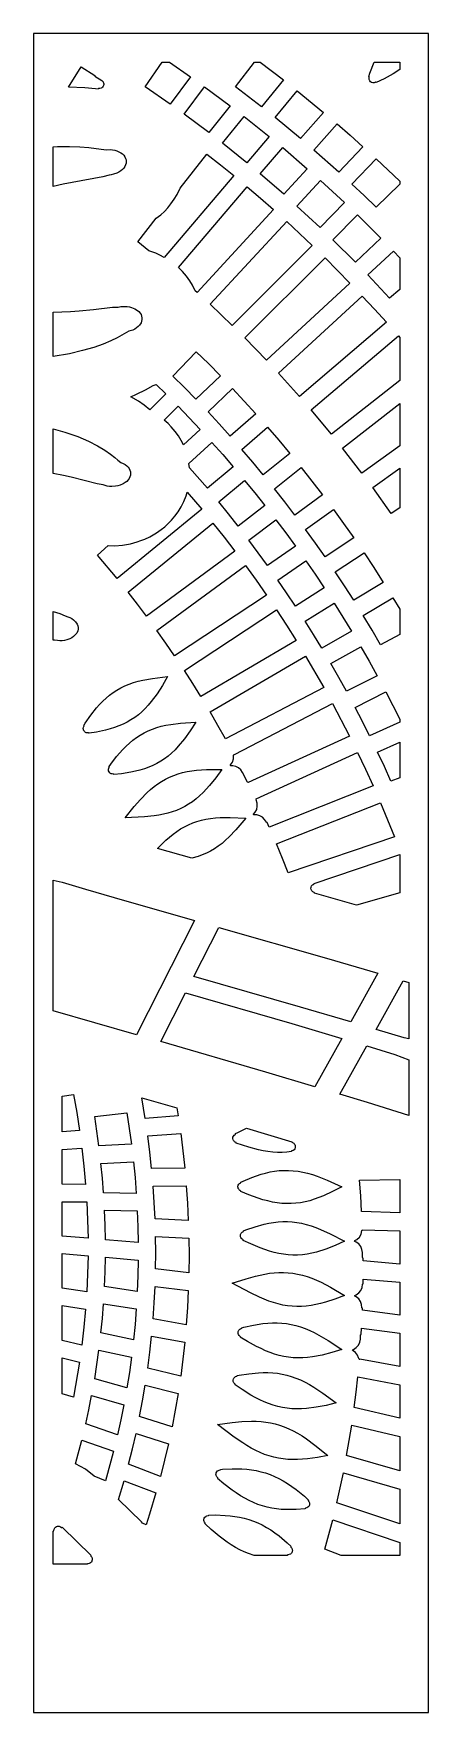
# Model space of a CAD drawing. Extents: x 0 to 400, y 0 to 1700.
import ezdxf

# ---------------------------------------------------------------- set-up
doc = ezdxf.new("R2010")
doc.units = 0
doc.layers.add('CUT', color=1, linetype='CONTINUOUS')
doc.layers.add('OUTLINE', color=7, linetype='CONTINUOUS')

msp = doc.modelspace()

# ---------------------------------------------------------------- linework, layer by layer
at = {"layer": 'CUT'}
for points in [[(62.82, 1644.19), (51.87, 1645.12), (35.44, 1645.71), (48.08, 1666.26), (62.04, 1657.64), (61.96, 1657.19), (62.23, 1656.81), (69.07, 1652.46), (69.77, 1651.91), (70.34, 1651.24), (70.58, 1650.87), (70.92, 1650.06), (71.09, 1649.2), (71.1, 1648.32), (70.92, 1647.45), (70.59, 1646.65), (69.8, 1645.6), (69.12, 1645.06), (68.34, 1644.65), (67.05, 1644.35), (66.03, 1644.34), (65.82, 1644.23), (65.61, 1643.84)], [(138.51, 1628.48), (113.17, 1646.03), (130.26, 1671), (137.84, 1671), (159.04, 1656.35)], [(223.67, 1671), (229.65, 1671), (253.12, 1653.06), (230.79, 1625.92), (204.55, 1646.05)], [(339.71, 1656.69), (340.79, 1659.89), (345.03, 1671), (371, 1671), (371, 1663.56), (364.26, 1659.3), (355.04, 1654.24), (347, 1650.35), (346.67, 1650.65), (346.44, 1650.69), (344.97, 1650.24), (343.69, 1650.23), (342.45, 1650.6), (341.37, 1651.29), (340.54, 1652.28), (340.03, 1653.45), (339.88, 1654.73), (340.12, 1656.2), (339.9, 1656.6)], [(173.27, 1646.18), (199.2, 1626.94), (177.59, 1599.69), (152.68, 1618.29)], [(267.08, 1642.02), (293.82, 1620.09), (270.4, 1593.64), (244.68, 1614.87)], [(213.19, 1616.18), (238.64, 1595.86), (215.95, 1569.27), (191.51, 1588.91)], [(309.16, 1559.71), (284, 1582.01), (307.48, 1608.47), (320.62, 1597.04), (333.65, 1585.42)], [(88.31, 1560.92), (86.46, 1559.73), (84.42, 1558.7), (81.07, 1557.51), (78.7, 1556.98), (76.52, 1556.68), (70.22, 1555), (39.2, 1549.36), (30.05, 1547.45), (20, 1545.08), (20, 1585.39), (24.4, 1585.64), (36.52, 1585.72), (47.02, 1585.31), (55.89, 1584.59), (73.56, 1582.36), (77.49, 1582.47), (79.9, 1582.24), (82.22, 1581.8), (84.42, 1581.15), (86.46, 1580.3), (88.31, 1579.26), (89.93, 1578.06), (91.3, 1576.71), (92.39, 1575.23), (93.18, 1573.66), (93.66, 1572.01), (93.82, 1570.33), (93.66, 1568.63), (93.18, 1566.94), (92.39, 1565.3), (91.3, 1563.73), (89.93, 1562.26)], [(252.35, 1584.51), (277.26, 1563.13), (253.5, 1537.26), (229.58, 1557.91)], [(202.88, 1556.15), (132.4, 1473.4), (127.9, 1475.73), (123.81, 1477.54), (116.7, 1480.06), (105.52, 1489.09), (124.34, 1512.97), (128.86, 1516.59), (132.48, 1519.96), (135.95, 1523.64), (139.22, 1527.62), (142.48, 1532.26), (145.31, 1537.03), (148.38, 1543.48), (175.61, 1578.02), (189.29, 1567.19)], [(322.44, 1547.51), (347, 1573.22), (371, 1550.54), (371, 1547.57), (346.99, 1524.15), (334.77, 1535.91)], [(290.67, 1551.21), (315.01, 1528.78), (290.2, 1503.68), (266.84, 1525.33)], [(216.49, 1544.81), (229.86, 1533.36), (243.13, 1521.71), (165.77, 1437.83), (163.74, 1439.66), (160.88, 1445.33), (158.21, 1449.69), (154.94, 1454.23), (150.79, 1459.07), (146.72, 1463.1)], [(328.08, 1516.3), (351.8, 1492.85), (325.96, 1468.57), (303.2, 1491.19)], [(201.35, 1404.34), (178.81, 1425.85), (256.4, 1509.74), (269.44, 1497.69), (282.36, 1485.44)], [(371, 1440.92), (360.72, 1431.95), (338.61, 1455.54), (364.52, 1479.82), (371, 1473.05)], [(235.91, 1369.26), (214.04, 1391.77), (295.28, 1472.87), (307.94, 1460.23), (320.49, 1447.39)], [(269.37, 1332.63), (248.2, 1356.12), (333.01, 1434.24), (345.29, 1421.02), (357.43, 1407.61)], [(108.86, 1407.06), (107.33, 1404.71), (105.95, 1403.26), (104.33, 1401.94), (102.47, 1400.78), (100.42, 1399.79), (96.36, 1398.5), (89.56, 1394.46), (84.73, 1391.82), (78.42, 1388.79), (70.53, 1385.52), (60.98, 1382.18), (49.68, 1378.92), (36.52, 1375.86), (20, 1372.91), (20, 1417.87), (37.38, 1418.59), (46.28, 1419.23), (60.83, 1420.66), (79.86, 1422.88), (85.65, 1423.09), (88.55, 1423.6), (92.24, 1423.78), (94.68, 1423.62), (97.06, 1423.24), (99.34, 1422.65), (102.47, 1421.39), (105.17, 1419.72), (106.68, 1418.41), (107.91, 1416.96), (108.86, 1415.42), (109.5, 1413.79), (109.82, 1412.11), (109.82, 1410.41), (109.5, 1408.72)], [(164.86, 1377.85), (177.11, 1365.76), (189.24, 1353.47), (164.5, 1329.83), (152.92, 1341.63), (141.22, 1353.24)], [(369.54, 1393.89), (371, 1392.2), (371, 1348.84), (301.65, 1294.5), (281.24, 1318.94)], [(113.53, 1339.18), (121.21, 1343.49), (124.19, 1344.71), (133.91, 1335.17), (117.9, 1319.17), (112, 1323.62), (106.17, 1327.62), (98.67, 1332.24), (104.4, 1334.7)], [(201.6, 1340.57), (213.44, 1327.88), (225.14, 1314.99), (199.27, 1292.39), (188.1, 1304.75), (176.8, 1316.94)], [(143.59, 1297.1), (139.53, 1301.93), (136.38, 1305.15), (132.44, 1308.69), (146.39, 1322.58), (157.61, 1310.95), (168.7, 1299.13), (151.75, 1283.63), (149.51, 1288.08), (146.78, 1292.61)], [(332.69, 1254.93), (313.08, 1280.29), (371, 1325.52), (371, 1282.49)], [(92.71, 1245.26), (90.86, 1244.13), (87.73, 1242.77), (85.46, 1242.11), (83.09, 1241.66), (79.42, 1241.39), (76.98, 1241.49), (74.57, 1241.81), (70.44, 1242.93), (64.44, 1243.95), (38, 1250.83), (30.23, 1252.56), (20, 1254.47), (20, 1299.86), (31.79, 1296.47), (44.72, 1291.9), (55.69, 1287.21), (64.82, 1282.57), (72.23, 1278.15), (78.06, 1274.15), (82.44, 1270.75), (85.46, 1268.09), (88.42, 1265.78), (90.86, 1264.71), (92.71, 1263.61), (94.33, 1262.34), (95.7, 1260.94), (96.79, 1259.43), (97.59, 1257.82), (98.07, 1256.16), (98.23, 1254.47), (98.07, 1252.77), (97.59, 1251.1), (96.79, 1249.49), (95.7, 1247.96), (94.33, 1246.54)], [(221.99, 1266.16), (211.12, 1278.89), (237.06, 1301.49), (248.45, 1288.22), (259.69, 1274.76), (232.72, 1253.24)], [(180.75, 1285.94), (191.56, 1273.75), (202.24, 1261.39), (176.06, 1239.52), (157.9, 1260.42), (157.45, 1264.71)], [(271.13, 1260.67), (282.04, 1246.84), (292.79, 1232.83), (264.76, 1212.48), (254.5, 1225.91), (244.09, 1239.17)], [(371, 1219.63), (362.41, 1213.97), (343.65, 1240.2), (371, 1259.81)], [(213.82, 1247.61), (224.2, 1234.9), (234.43, 1222.02), (207.18, 1201.28), (197.44, 1213.59), (187.56, 1225.76)], [(64.83, 1171.82), (75.56, 1181.48), (82.36, 1181.45), (90.2, 1182.08), (98.11, 1183.46), (104.8, 1185.24), (108.82, 1186.6), (112.65, 1188.11), (117.68, 1190.45), (124.51, 1194.37), (129.33, 1197.72), (132.99, 1200.65), (136.05, 1203.42), (139.76, 1207.22), (143.19, 1211.29), (146.41, 1215.73), (149.55, 1220.91), (152.12, 1226.06), (154.42, 1231.89), (155.59, 1235.8), (170.36, 1218.32), (84.56, 1148.35)], [(227.63, 1174.31), (218.2, 1186.95), (245.51, 1207.68), (255.43, 1194.47), (265.19, 1181.09), (236.92, 1161.52)], [(324.35, 1189.29), (295.31, 1170.14), (285.54, 1184.08), (275.61, 1197.85), (303.71, 1218.19), (314.12, 1203.82)], [(114.46, 1109.97), (105.14, 1122.31), (95.68, 1134.49), (181.7, 1204.41), (192.94, 1190.2), (204, 1175.77)], [(315.03, 1140.74), (305.62, 1155), (334.73, 1174.11), (344.6, 1159.24), (354.28, 1144.21), (324.27, 1126.34)], [(214.78, 1161.26), (225.44, 1146.43), (235.9, 1131.42), (142.8, 1070.02), (133.99, 1082.85), (125.02, 1095.52)], [(275.74, 1166.21), (285.17, 1152.52), (294.43, 1138.67), (265.2, 1120.34), (256.38, 1133.58), (247.41, 1146.67)], [(322.08, 1094.84), (291.92, 1077.8), (283.6, 1091.46), (275.12, 1104.98), (304.42, 1123.28), (313.34, 1109.13)], [(334.01, 1110.69), (364.09, 1128.53), (371, 1117.16), (371, 1091.53), (351.57, 1081.14), (342.88, 1095.99)], [(38.8, 1107.57), (40.52, 1106.36), (42.64, 1104.28), (44.15, 1101.96), (44.78, 1100.32), (45.1, 1098.64), (45.1, 1096.95), (44.78, 1095.29), (43.72, 1092.88), (42.64, 1091.38), (40.52, 1089.35), (38.8, 1088.18), (36.87, 1087.18), (33.66, 1086.02), (31.36, 1085.51), (28.98, 1085.21), (26.56, 1085.14), (24.14, 1085.28), (21.05, 1085.8), (20, 1085.81), (20, 1114.93), (26.55, 1112.62), (32.08, 1110.24), (34.77, 1109.48), (36.87, 1108.61)], [(169.48, 1028.57), (161.21, 1041.87), (152.76, 1055.01), (246.08, 1116.33), (256.12, 1100.93), (265.95, 1085.36)], [(301.26, 1061.98), (331.49, 1078.98), (339.86, 1064.4), (348.05, 1049.69), (317.02, 1034), (309.22, 1048.05)], [(294.05, 1037.72), (194.42, 985.75), (186.71, 999.47), (178.82, 1013.05), (275.49, 1069.73)], [(50.72, 994.6), (50.47, 995.42), (50.39, 996.26), (50.57, 997.51), (51.19, 998.9), (51.18, 999.13), (50.93, 999.49), (52.4, 1001.74), (57.95, 1009.7), (63.79, 1017.2), (66.88, 1020.72), (70.08, 1024.06), (73.42, 1027.19), (76.92, 1030.11), (80.57, 1032.8), (84.38, 1035.27), (88.36, 1037.49), (92.49, 1039.48), (96.79, 1041.24), (101.24, 1042.78), (105.84, 1044.11), (110.57, 1045.25), (120.36, 1047.03), (135.61, 1048.86), (130.46, 1039.99), (125.06, 1031.48), (119.27, 1023.57), (116.2, 1019.9), (112.99, 1016.44), (109.63, 1013.22), (106.13, 1010.23), (102.49, 1007.49), (98.69, 1004.99), (94.74, 1002.74), (90.65, 1000.72), (86.42, 998.93), (82.06, 997.35), (77.59, 995.95), (73.02, 994.73), (63.63, 992.68), (56.21, 991.43), (56.14, 991.64), (55.78, 991.91), (54.25, 991.9), (53.43, 992.08), (52.65, 992.41), (51.64, 993.19), (51.11, 993.85)], [(320.1, 988.61), (217.53, 941.64), (217.42, 941.85), (217.02, 941.79), (216.61, 942.12), (211.73, 951.8), (209.94, 954.44), (207.58, 956.52), (204.77, 957.94), (201.69, 958.6), (199.8, 958.56), (199.46, 958.84), (199.4, 959.05), (199.5, 959.47), (201.42, 962.26), (202.5, 965.48), (202.68, 968.93), (202.63, 969.45), (202.77, 969.88), (202.95, 970.03), (203.18, 970.1), (203.56, 969.99), (302.92, 1021.59)], [(340.42, 989.01), (333.17, 1003.43), (325.75, 1017.73), (356.85, 1033.38), (371, 1005.87), (371, 1002.74)], [(75.89, 955.26), (76.1, 956.08), (76.71, 957.31), (76.71, 957.54), (76.48, 957.9), (78.19, 960.23), (84.18, 967.88), (90.44, 975.05), (93.71, 978.4), (97.11, 981.55), (100.63, 984.5), (104.3, 987.22), (108.11, 989.71), (112.07, 991.96), (116.18, 993.96), (120.44, 995.72), (124.85, 997.23), (129.42, 998.52), (134.11, 999.59), (138.92, 1000.46), (148.86, 1001.69), (164.3, 1002.66), (158.66, 994.07), (152.79, 985.86), (146.57, 978.27), (143.29, 974.78), (139.88, 971.5), (136.35, 968.46), (132.68, 965.67), (128.86, 963.14), (124.91, 960.86), (120.83, 958.83), (116.61, 957.04), (112.27, 955.49), (107.8, 954.15), (103.24, 953.01), (98.58, 952.04), (89.03, 950.53), (81.39, 949.68), (81.18, 950.07), (80.98, 950.19), (79.46, 950.26), (78.64, 950.49), (77.88, 950.88), (77.21, 951.4), (76.43, 952.39), (75.96, 953.57), (75.84, 954.41)], [(336.27, 955.16), (344.01, 938.16), (238.73, 896.37), (236.52, 901.29), (236.11, 901.25), (235.91, 901.35), (234.1, 904.23), (231.86, 906.41), (229.15, 907.95), (226.15, 908.76), (223.45, 908.8), (223.04, 908.97), (222.91, 909.16), (222.89, 909.6), (224.58, 911.59), (226, 914.43), (226.65, 917.54), (226.48, 920.71), (225.45, 924.03), (225.61, 924.46), (225.79, 924.59), (225.51, 925.2), (328.27, 972.02)], [(348.52, 972.34), (371, 982.38), (371, 946.47), (362.07, 942.94), (355.39, 957.69)], [(157.09, 919.61), (153.12, 917.29), (149.04, 915.23), (144.83, 913.43), (140.49, 911.89), (136.05, 910.58), (131.49, 909.5), (126.84, 908.62), (122.11, 907.91), (112.43, 906.94), (92.64, 905.89), (102.03, 917.25), (108.43, 924.56), (115.09, 931.38), (118.56, 934.54), (122.13, 937.5), (125.83, 940.25), (129.65, 942.77), (133.61, 945.04), (137.71, 947.06), (141.95, 948.83), (146.32, 950.34), (150.84, 951.61), (155.49, 952.64), (160.26, 953.44), (165.15, 954.04), (175.22, 954.71), (190.79, 954.8), (184.68, 946.53), (178.36, 938.66), (171.71, 931.42), (168.23, 928.11), (164.63, 925.03), (160.92, 922.19)], [(351.45, 921.15), (358.7, 903.89), (365.7, 886.49), (257.95, 850.04), (252.07, 864.83), (246, 879.53)], [(161.2, 900.71), (165.55, 902.24), (170.03, 903.51), (174.64, 904.52), (179.36, 905.28), (184.2, 905.82), (189.15, 906.14), (199.3, 906.23), (214.97, 905.45), (205.05, 893.7), (198.15, 886.49), (194.58, 883.15), (190.91, 880.04), (187.14, 877.16), (183.26, 874.54), (179.28, 872.18), (175.18, 870.08), (170.96, 868.26), (166.63, 866.7), (160.48, 865), (125.67, 874.89), (134.1, 883.18), (141.31, 889.28), (145.05, 892.04), (148.91, 894.58), (152.88, 896.88), (156.97, 898.92)], [(284.34, 839.53), (371, 868.65), (371, 829.8), (326.97, 817.39), (284.58, 829.64), (284.61, 829.86), (284.4, 830.27), (283.02, 830.91), (282.34, 831.45), (281.78, 832.1), (281.21, 833.25), (281, 834.52), (281.16, 835.79), (281.68, 836.96), (282.51, 837.94), (283.22, 838.43), (284.19, 838.91), (284.33, 839.09)], [(20, 710.33), (20, 842.91), (28.97, 840.69), (52.63, 833.53), (81.78, 825.03), (163.01, 801.92), (104.22, 686.26)], [(348.84, 748.49), (321.37, 699.17), (270.4, 714.14), (162.45, 745.12), (187.83, 794.89), (296.88, 763.68)], [(380, 681.92), (375.5, 682.97), (346.98, 691.51), (374.54, 740.83), (380, 739.21)], [(284.87, 633.63), (235.24, 648.36), (128.84, 679.22), (154.03, 728.6), (261.51, 697.51), (312.11, 682.55)], [(380, 604.54), (338.21, 617.49), (310.33, 625.93), (337.67, 674.85), (366.01, 666.31), (380, 660.9)], [(40.38, 625.78), (43.69, 607.52), (46.59, 589.2), (29, 587.95), (29, 624.11)], [(109.71, 622.28), (145.17, 612.08), (146.44, 604.2), (113.2, 601.51)], [(66.19, 573.75), (64.18, 588.6), (61.9, 603.42), (94.59, 607.08), (99.21, 575.33)], [(117.87, 567.24), (115.79, 583.7), (149.05, 586.31), (151.93, 562.95), (153.15, 551.26), (119.63, 550.76)], [(204.49, 585.71), (204.44, 586.15), (206.84, 587.39), (215.59, 591.6), (261.62, 577.9), (261.65, 577.46), (261.79, 577.28), (262.82, 576.83), (263.54, 576.35), (264.15, 575.74), (264.64, 575.01), (264.96, 574.22), (265.14, 573.37), (265.07, 572.07), (264.63, 570.85), (263.86, 569.82), (262.81, 569.04), (261.36, 568.52), (261.2, 568.35), (261.12, 567.92), (256.44, 567.33), (251.74, 567.04), (247.01, 567.04), (242.25, 567.32), (237.47, 567.86), (232.67, 568.65), (227.84, 569.66), (218.14, 572.26), (205.09, 576.58), (205.08, 577.02), (204.94, 577.21), (203.71, 577.86), (203.07, 578.43), (202.54, 579.09), (202.15, 579.86), (201.87, 581.12), (201.95, 582.39), (202.4, 583.59), (203.19, 584.62), (204.21, 585.35)], [(29, 570.13), (49, 571.5), (51.08, 553.1), (52.75, 534.68), (29, 534.83)], [(101.28, 557.5), (102.81, 541.57), (104.05, 525.62), (70.84, 526.21), (69.67, 541.1), (68.25, 555.99)], [(207.94, 534.89), (208.53, 535.51), (209.8, 536.33), (209.92, 536.53), (209.89, 536.98), (212.2, 538), (221.26, 541.72), (230.39, 544.88), (234.97, 546.17), (239.59, 547.24), (244.23, 548.06), (248.9, 548.62), (253.6, 548.9), (258.34, 548.89), (263.1, 548.58), (267.9, 547.99), (272.73, 547.11), (277.59, 545.96), (282.48, 544.55), (287.39, 542.9), (297.26, 539), (312.17, 532.13), (302.95, 527.42), (293.7, 523.16), (289.06, 521.28), (284.4, 519.62), (279.74, 518.2), (275.06, 517.04), (270.36, 516.14), (265.66, 515.54), (260.94, 515.22), (256.2, 515.21), (251.46, 515.47), (246.7, 516.02), (241.93, 516.83), (237.15, 517.88), (232.36, 519.17), (227.56, 520.65), (217.94, 524.1), (210.04, 527.33), (210.08, 527.53), (209.93, 527.95), (208.98, 528.49), (208.32, 529.03), (207.77, 529.69), (207.35, 530.44), (207.1, 531.25), (207, 532.1), (207.07, 532.95), (207.3, 533.77)], [(121.19, 532.87), (154.72, 533.3), (155.92, 515.74), (156.77, 498.18), (123.11, 499.87), (122.31, 516.37)], [(371, 539.52), (371, 505.89), (332.34, 507.13), (331.36, 522.99), (330.15, 538.85)], [(29, 482.25), (29, 517.13), (53.95, 516.93), (54.79, 498.5), (55.21, 480.09)], [(105.09, 507.77), (105.7, 491.83), (106.02, 475.9), (72.73, 478.65), (72.43, 493.53), (71.86, 508.42)], [(210.4, 485.4), (211.29, 486.31), (212.64, 487.07), (212.81, 487.49), (212.77, 487.7), (215.03, 488.55), (224.32, 491.73), (233.64, 494.36), (238.31, 495.38), (242.99, 496.19), (247.69, 496.74), (252.41, 497.03), (257.14, 497.04), (261.89, 496.76), (266.65, 496.19), (271.44, 495.33), (276.23, 494.18), (281.05, 492.76), (285.88, 491.08), (290.72, 489.16), (300.43, 484.72), (315.02, 477.03), (305.53, 472.87), (296.03, 469.16), (286.52, 466.17), (281.77, 465.02), (277.01, 464.13), (272.26, 463.51), (267.5, 463.17), (262.75, 463.13), (258, 463.37), (253.26, 463.91), (248.51, 464.72), (243.77, 465.8), (239.03, 467.12), (234.29, 468.67), (229.56, 470.42), (220.08, 474.39), (212.36, 478.03), (212.42, 478.24), (212.28, 478.67), (211.35, 479.27), (210.7, 479.85), (209.99, 480.91), (209.7, 481.72), (209.57, 482.57), (209.68, 483.85), (209.97, 484.66)], [(123.63, 449.07), (123.79, 465.52), (123.63, 481.99), (157.3, 480.24), (157.47, 462.7), (157.3, 445.21)], [(333.2, 488.48), (333.19, 488.81), (371, 487.52), (371, 454.06), (333.92, 457.12), (333.88, 459.91), (333.45, 460.08), (333.27, 460.5), (333.18, 465.61), (332.7, 468.86), (331.4, 471.85), (329.37, 474.38), (326.76, 476.31), (325.39, 476.89), (325.2, 477.3), (325.34, 477.72), (325.52, 477.86), (327.56, 478.95), (330.04, 481.34), (331.76, 484.33), (332.69, 488.16), (332.82, 488.33)], [(29, 464.6), (55.21, 462.39), (54.79, 444.05), (53.95, 425.76), (29, 429.72)], [(72.73, 460.91), (106.02, 458.09), (105.7, 442.22), (105.09, 426.38), (71.86, 431.28), (72.43, 446.08)], [(295.57, 415.33), (290.72, 414.01), (285.88, 412.9), (281.05, 412.03), (276.23, 411.41), (271.44, 411.06), (266.65, 411), (261.89, 411.22), (257.14, 411.74), (252.41, 412.54), (247.69, 413.61), (242.99, 414.95), (238.31, 416.54), (233.64, 418.34), (228.97, 420.35), (219.68, 424.84), (201.13, 434.8), (215.34, 439.2), (224.82, 441.84), (234.29, 443.92), (239.03, 444.68), (243.77, 445.21), (248.51, 445.49), (253.26, 445.52), (258, 445.26), (262.75, 444.71), (267.5, 443.87), (272.26, 442.75), (277.01, 441.33), (281.77, 439.64), (286.52, 437.7), (291.27, 435.52), (300.78, 430.55), (315.02, 422.08), (305.28, 418.48)], [(122.31, 414.91), (123.11, 431.28), (156.77, 427.35), (155.92, 409.93), (154.72, 392.56), (121.19, 398.6)], [(371, 402.25), (333.19, 407.27), (333.25, 409.29), (332.87, 409.43), (332.67, 409.83), (332.35, 413.1), (331.22, 416.11), (329.35, 418.73), (326.88, 420.78), (325.45, 421.48), (325.29, 421.91), (325.47, 422.32), (326.89, 422.93), (329.48, 424.86), (331.48, 427.4), (332.77, 430.37), (333.24, 433.61), (333.46, 433.99), (333.85, 434.12), (333.92, 438.84), (371, 435.71)], [(29, 412.02), (52.75, 408.21), (51.08, 390.06), (49, 372.01), (29, 376.73)], [(104.05, 408.7), (102.81, 392.97), (101.28, 377.29), (68.25, 384.31), (69.67, 398.96), (70.84, 413.66)], [(208.93, 388.14), (209.67, 388.57), (210.72, 388.97), (210.94, 389.37), (210.92, 389.59), (213.12, 390.13), (222.75, 392.21), (232.36, 393.74), (237.15, 394.23), (241.93, 394.49), (246.7, 394.5), (251.46, 394.25), (256.2, 393.73), (260.94, 392.92), (265.66, 391.81), (270.36, 390.42), (275.06, 388.75), (279.74, 386.8), (284.4, 384.6), (289.06, 382.16), (298.33, 376.69), (312.17, 367.47), (302.22, 364.44), (292.31, 361.86), (282.48, 360), (277.59, 359.4), (272.73, 359.06), (267.9, 358.99), (263.1, 359.2), (258.34, 359.69), (253.6, 360.47), (248.9, 361.53), (244.23, 362.87), (239.59, 364.46), (234.97, 366.31), (230.39, 368.37), (225.81, 370.62), (216.72, 375.61), (209.38, 380.06), (209.46, 380.47), (209.37, 380.69), (208.27, 381.65), (207.55, 382.72), (207.27, 383.54), (207.15, 384.38), (207.27, 385.67), (207.57, 386.48), (208.01, 387.22)], [(119.63, 380.97), (153.15, 374.87), (151.27, 357.65), (149.05, 340.5), (115.79, 348.67), (117.87, 364.78)], [(332.34, 389.1), (371, 383.89), (371, 350.25), (330.61, 357.65), (330.35, 357.46), (330.12, 357.44), (329.71, 357.66), (329.24, 359.09), (328.04, 361.89), (326.22, 364.29), (323.86, 366.18), (323.33, 366.48), (323.17, 366.91), (323.37, 367.33), (324.17, 367.65), (326.86, 369.45), (329, 371.9), (330.42, 374.8), (331.04, 378.03), (331.31, 382.29), (331.37, 382.52), (331.52, 382.7), (331.95, 382.85)], [(29, 358.9), (46.59, 354.72), (42.63, 330.96), (40.38, 319.17), (29, 322.75)], [(66.19, 366.9), (99.21, 359.81), (97.05, 344.28), (94.59, 328.83), (61.9, 337.94), (64.18, 352.38)], [(203.49, 339.22), (204.55, 339.99), (205.98, 340.5), (206.14, 340.67), (206.22, 341.1), (208.37, 341.5), (218.14, 343.02), (227.84, 344), (232.67, 344.21), (237.47, 344.2), (242.25, 343.94), (247.01, 343.42), (251.74, 342.63), (256.44, 341.56), (261.11, 340.2), (265.76, 338.55), (270.38, 336.62), (274.97, 334.42), (279.54, 331.97), (284.07, 329.29), (293.08, 323.32), (306.47, 313.38), (296.35, 310.94), (286.29, 308.94), (276.33, 307.65), (271.41, 307.33), (266.52, 307.27), (261.67, 307.47), (256.88, 307.95), (252.13, 308.71), (247.42, 309.75), (242.76, 311.08), (238.15, 312.67), (233.58, 314.52), (229.05, 316.6), (224.56, 318.91), (220.09, 321.41), (211.24, 326.88), (204.22, 331.64), (204.31, 332.06), (204.23, 332.28), (203.44, 332.99), (202.89, 333.66), (202.5, 334.43), (202.25, 335.25), (202.2, 336.54), (202.52, 337.81), (202.93, 338.56)], [(107.48, 299.5), (110.49, 315.35), (113.2, 331.29), (146.44, 323.06), (143.55, 306.1), (140.33, 289.24)], [(326.74, 324.15), (328.45, 339.71), (371, 331.83), (371, 297.83), (324.8, 308.65)], [(88.43, 296.38), (85.08, 281.22), (52.86, 292.39), (55.98, 306.55), (58.83, 320.81), (91.5, 311.63)], [(267.47, 256.04), (262.52, 256), (257.62, 256.22), (252.78, 256.69), (247.99, 257.44), (243.28, 258.46), (238.62, 259.76), (234.02, 261.34), (229.48, 263.18), (225, 265.28), (220.56, 267.61), (216.18, 270.15), (211.84, 272.88), (203.25, 278.81), (186.26, 291.62), (201.12, 293.49), (210.98, 294.44), (220.76, 294.86), (225.61, 294.8), (230.42, 294.51), (235.19, 293.99), (239.94, 293.21), (244.63, 292.15), (249.29, 290.82), (253.9, 289.2), (258.47, 287.3), (263, 285.13), (267.49, 282.68), (271.94, 279.99), (276.35, 277.07), (285.07, 270.64), (297.97, 260.02), (287.7, 258.17), (277.51, 256.76)], [(322.26, 290.82), (371, 279.31), (371, 244.77), (317.16, 260.15), (319.83, 275.45)], [(80.98, 264.38), (78.38, 254.43), (72.79, 234.67), (61.51, 239.36), (52.67, 246.42), (42.32, 251.79), (48.79, 275.6)], [(96.28, 251.32), (100.22, 266.83), (103.87, 282.44), (136.69, 272.12), (132.8, 255.51), (128.59, 239.02)], [(187.21, 245.02), (188.02, 245.33), (189.08, 245.54), (189.26, 245.69), (189.39, 246.11), (191.4, 246.25), (201.33, 246.64), (211.14, 246.51), (215.99, 246.16), (220.8, 245.61), (225.56, 244.82), (230.26, 243.77), (234.92, 242.46), (239.52, 240.87), (244.05, 239.01), (248.53, 236.87), (252.96, 234.45), (257.33, 231.77), (261.64, 228.85), (265.91, 225.7), (274.31, 218.83), (278.14, 215.34), (278.02, 215.16), (278.02, 214.71), (278.97, 213.51), (279.47, 212.33), (279.61, 211.07), (279.37, 209.81), (278.79, 208.68), (277.91, 207.76), (276.81, 207.14), (275.32, 206.78), (275.03, 206.43), (275.01, 206.21), (266.03, 205.49), (255.93, 205.35), (250.97, 205.59), (246.08, 206.08), (241.25, 206.83), (236.5, 207.84), (231.83, 209.12), (227.23, 210.68), (222.7, 212.5), (218.25, 214.58), (213.87, 216.92), (209.55, 219.48), (205.29, 222.25), (201.08, 225.2), (192.77, 231.57), (186.41, 236.89), (186.52, 237.07), (186.5, 237.52), (185.49, 238.69), (184.95, 239.88), (184.8, 240.73), (184.81, 241.6), (184.99, 242.46), (185.58, 243.61), (186.47, 244.56)], [(310.65, 227.44), (313.81, 242.57), (371, 226.12), (371, 190.84), (307.28, 212.38)], [(123.95, 222.3), (117.39, 200.73), (113.91, 190.05), (110.45, 191.61), (109.25, 193.03), (85.94, 215.68), (91.68, 234.66)], [(58.19, 158.99), (58.02, 158.58), (58.06, 158.35), (58.98, 157.12), (59.42, 155.91), (59.5, 154.61), (59.19, 153.34), (59.02, 152.95), (58.53, 152.23), (57.58, 151.35), (56.4, 150.79), (54.87, 150.55), (54.68, 150.41), (54.52, 150), (20, 150), (20, 183.66), (20.41, 183.82), (20.55, 184.01), (20.78, 185.52), (21.11, 186.32), (21.59, 187.04), (22.19, 187.65), (23.28, 188.32), (24.1, 188.57), (24.96, 188.66), (25.81, 188.58), (26.64, 188.34), (27.39, 187.95), (28.28, 187.28), (28.51, 187.25), (28.91, 187.43)], [(257.35, 159.41), (257.19, 159), (223.62, 159), (217.83, 160.85), (213.3, 162.66), (208.87, 164.72), (204.52, 167.04), (200.25, 169.6), (196.05, 172.38), (191.93, 175.37), (187.86, 178.54), (179.87, 185.32), (173.86, 190.87), (173.98, 191.04), (173.98, 191.49), (173.09, 192.65), (172.73, 193.45), (172.53, 194.31), (172.55, 195.62), (172.97, 196.86), (173.43, 197.6), (174.39, 198.49), (174.76, 198.73), (175.57, 199.07), (177.12, 199.33), (177.42, 199.66), (177.46, 199.88), (184.24, 199.92), (194.14, 199.51), (199.03, 199.08), (203.87, 198.47), (208.66, 197.65), (213.38, 196.59), (218.04, 195.29), (222.63, 193.73), (227.15, 191.89), (231.61, 189.79), (235.98, 187.41), (240.29, 184.76), (244.53, 181.86), (248.7, 178.72), (256.86, 171.8), (260.81, 168.03), (260.64, 167.63), (260.68, 167.4), (261.63, 166.16), (262.09, 164.93), (262.17, 163.63), (262.12, 163.2), (261.87, 162.36), (261.7, 161.97), (261.21, 161.24), (260.61, 160.62), (260.25, 160.36), (259.08, 159.79), (257.54, 159.55)], [(311.67, 159), (295.17, 165.46), (299.25, 180.23), (303.1, 195.1), (371, 172), (371, 159)]]:
    msp.add_lwpolyline(points, close=True, dxfattribs=at)
at = {"layer": 'OUTLINE'}
msp.add_lwpolyline([(0, 0), (400, 0), (400, 1700), (0, 1700)], close=True, dxfattribs=at)

doc.saveas('drawing.dxf')
